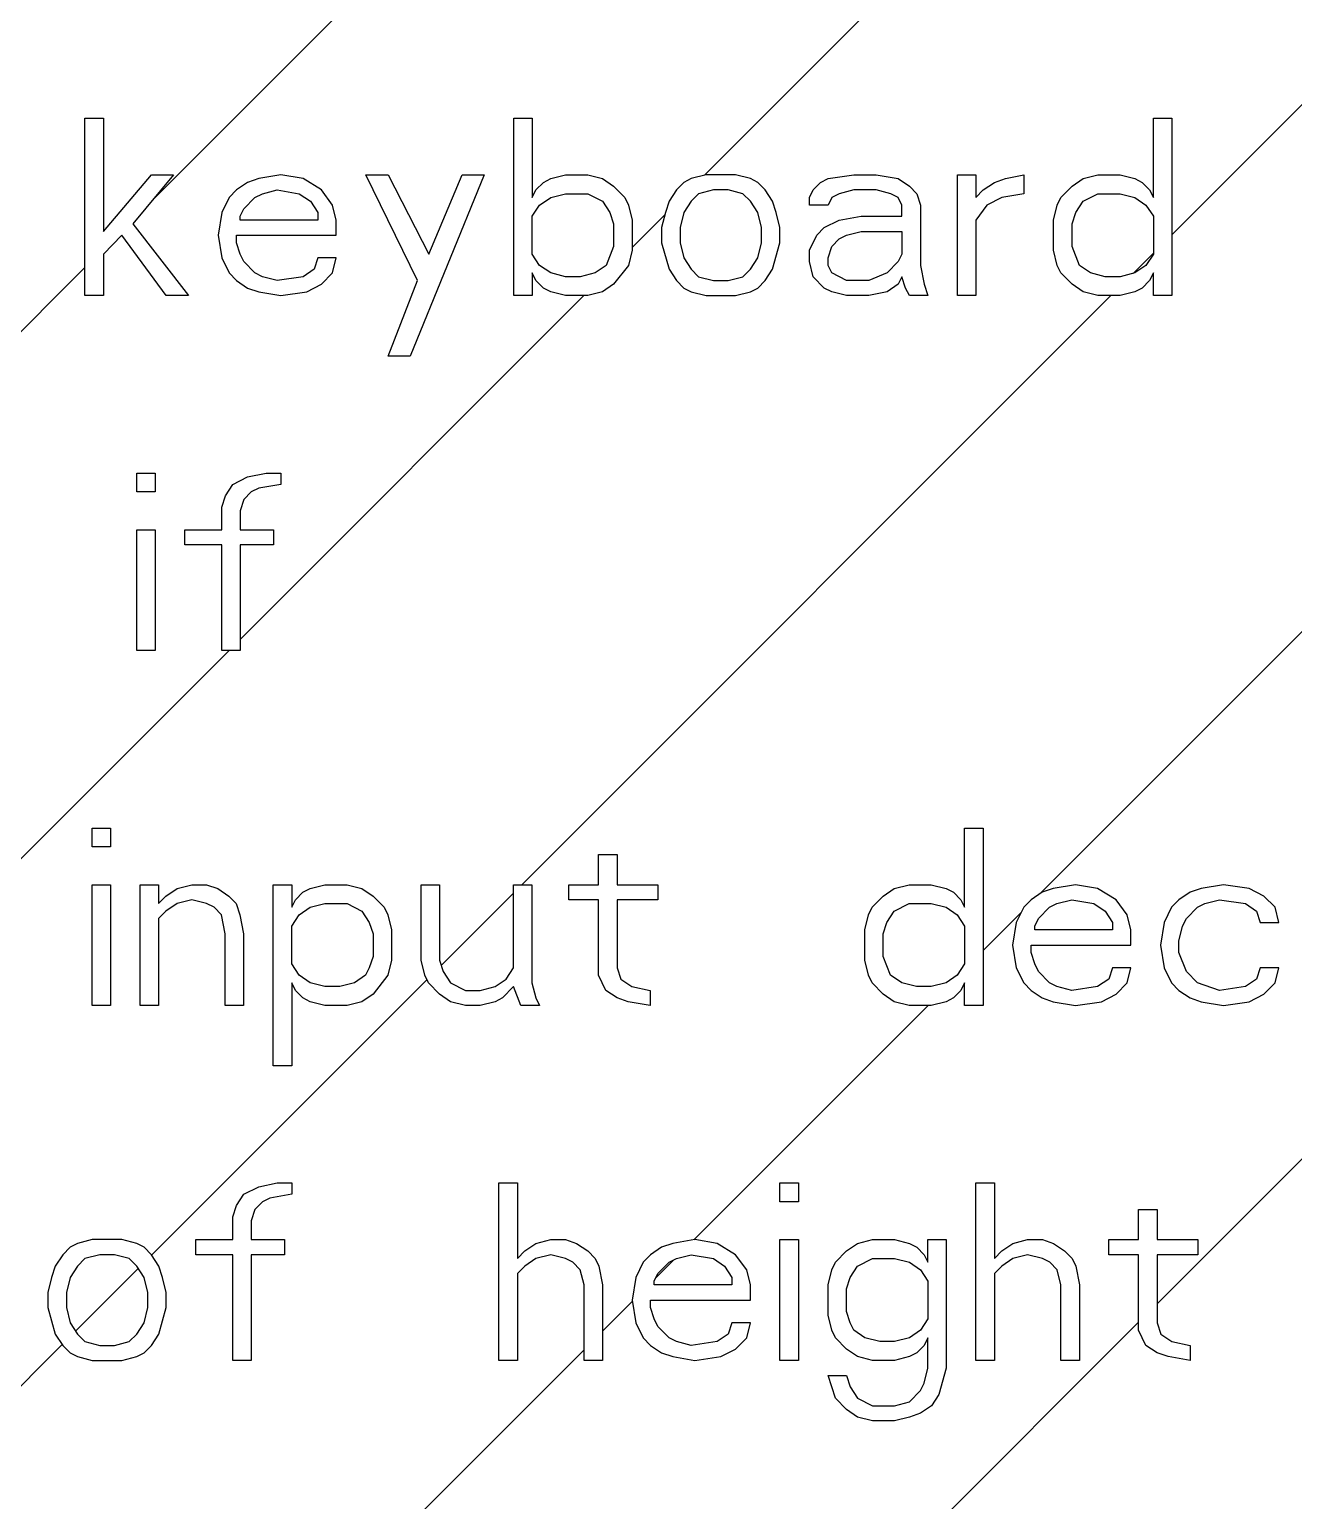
# Model space of a CAD drawing. Header units: millimetres. Extents: x 0 to 420, y 0 to 297.
# Drawn here: x 128.43 to 135.55, y 136.29 to 144.58 of the extents above; entities that cross this region are included whole.
import ezdxf

# ---------------------------------------------------------------- set-up
doc = ezdxf.new("R2010")
doc.units = ezdxf.units.MM
doc.header["$LTSCALE"] = 23.1
doc.layers.add('03___PRT_ALL_CURVES', color=7, linetype='CONTINUOUS')

msp = doc.modelspace()

# ---------------------------------------------------------------- linework, layer by layer
at = {"layer": '03___PRT_ALL_CURVES', "color": 7, "linetype": 'CONTINUOUS'}
for p, q in [((129.1265, 143.6247), (149.9638, 164.462)), ((132.2293, 143.7576), (149.9638, 161.4922)), ((134.8636, 143.4221), (149.9638, 158.5224)), ((134.7803, 137.3991), (149.9638, 152.5827)), ((128.7386, 143.0792), (128.7386, 144.0792)), ((128.7386, 144.0792), (128.8428, 144.0792)), ((128.8428, 144.0792), (128.8428, 143.4409)), ((131.1553, 143.0792), (131.1553, 144.0792)), ((131.1553, 144.0792), (131.2594, 144.0792)), ((131.2594, 144.0792), (131.2594, 143.6324)), ((134.7594, 144.0792), (134.8636, 144.0792)), ((134.7594, 143.6324), (134.7594, 144.0792)), ((134.8636, 144.0792), (134.8636, 143.0792)), ((128.8428, 143.4409), (129.1136, 143.76)), ((129.2386, 143.76), (129.0094, 143.4834)), ((129.1136, 143.76), (129.2386, 143.76)), ((129.8428, 143.76), (129.7178, 143.7388)), ((129.9678, 143.7388), (129.8428, 143.76)), ((130.6136, 143.1643), (130.3219, 143.76)), ((130.3219, 143.76), (130.4469, 143.76)), ((130.4469, 143.76), (130.6761, 143.3132)), ((130.9886, 143.76), (130.5719, 142.7388)), ((130.6761, 143.3132), (130.8636, 143.76)), ((130.8636, 143.76), (130.9886, 143.76)), ((131.3636, 143.7388), (131.4469, 143.76)), ((131.4469, 143.76), (131.5719, 143.76)), ((131.5719, 143.76), (131.6553, 143.7388)), ((132.2386, 143.76), (132.1553, 143.7388)), ((132.4053, 143.76), (132.2386, 143.76)), ((132.4886, 143.7388), (132.4053, 143.76)), ((132.9261, 143.7388), (133.0719, 143.76)), ((133.0719, 143.76), (133.1969, 143.76)), ((133.1969, 143.76), (133.3219, 143.7388)), ((133.6553, 143.0792), (133.6553, 143.76)), ((133.6553, 143.76), (133.7594, 143.76)), ((133.7594, 143.76), (133.7594, 143.6324)), ((133.9261, 143.7388), (134.0303, 143.76)), ((134.0303, 143.76), (134.0303, 143.6536)), ((134.3636, 143.7388), (134.4469, 143.76)), ((134.4469, 143.76), (134.5719, 143.76)), ((134.5719, 143.76), (134.6553, 143.7388)), ((129.5928, 143.6749), (129.5511, 143.6324)), ((129.6553, 143.7175), (129.5928, 143.6749)), ((129.7178, 143.7388), (129.6553, 143.7175)), ((129.7386, 143.6536), (129.8219, 143.6749)), ((129.8219, 143.6749), (129.9469, 143.6536)), ((130.0719, 143.6749), (129.9678, 143.7388)), ((130.1344, 143.5898), (130.0719, 143.6749)), ((131.2594, 143.6324), (131.2803, 143.6749)), ((131.2803, 143.6749), (131.3219, 143.7175)), ((131.3219, 143.7175), (131.3636, 143.7388)), ((131.6553, 143.7388), (131.7178, 143.6962)), ((131.7178, 143.6962), (131.7803, 143.6324)), ((132.0719, 143.6749), (132.0303, 143.6111)), ((132.1136, 143.7175), (132.0719, 143.6749)), ((132.1553, 143.7388), (132.1136, 143.7175)), ((132.2803, 143.6749), (132.1969, 143.6536)), ((132.3636, 143.6749), (132.2803, 143.6749)), ((132.4469, 143.6536), (132.3636, 143.6749)), ((132.5303, 143.7175), (132.4886, 143.7388)), ((132.5719, 143.6749), (132.5303, 143.7175)), ((132.6136, 143.6111), (132.5719, 143.6749)), ((132.8219, 143.6324), (132.8428, 143.6749)), ((132.8428, 143.6749), (132.8844, 143.7175)), ((132.8844, 143.7175), (132.9261, 143.7388)), ((133.0719, 143.6749), (132.9886, 143.6536)), ((133.1969, 143.6749), (133.0719, 143.6749)), ((133.2803, 143.6536), (133.1969, 143.6749)), ((133.3219, 143.7388), (133.3844, 143.6962)), ((133.3844, 143.6962), (133.4261, 143.6536)), ((133.7594, 143.6324), (133.8011, 143.6749)), ((133.8011, 143.6749), (133.8636, 143.7175)), ((133.8636, 143.7175), (133.9261, 143.7388)), ((134.2386, 143.6324), (134.3011, 143.6962)), ((134.3011, 143.6962), (134.3636, 143.7388)), ((134.6553, 143.7388), (134.6969, 143.7175)), ((134.6969, 143.7175), (134.7386, 143.6749)), ((134.7386, 143.6749), (134.7594, 143.6324)), ((129.5511, 143.6324), (129.5094, 143.5473)), ((129.6344, 143.5685), (129.6969, 143.6324)), ((129.6969, 143.6324), (129.7386, 143.6536)), ((129.9469, 143.6536), (130.0094, 143.6111)), ((130.0094, 143.6111), (130.0511, 143.5473)), ((130.1553, 143.5047), (130.1344, 143.5898)), ((131.2594, 143.526), (131.3011, 143.5898)), ((131.3011, 143.5898), (131.3636, 143.6324)), ((131.3636, 143.6324), (131.4469, 143.6536)), ((131.4469, 143.6536), (131.5719, 143.6536)), ((131.5719, 143.6536), (131.6553, 143.6111)), ((131.6553, 143.6111), (131.6969, 143.5473)), ((131.7803, 143.6324), (131.8011, 143.5898)), ((131.8011, 143.5898), (131.8219, 143.5047)), ((132.0303, 143.6111), (132.0094, 143.5473)), ((132.1553, 143.6111), (132.1136, 143.5473)), ((132.1969, 143.6536), (132.1553, 143.6111)), ((132.4886, 143.6111), (132.4469, 143.6536)), ((132.5303, 143.5473), (132.4886, 143.6111)), ((132.6344, 143.5473), (132.6136, 143.6111)), ((132.8219, 143.5898), (132.8219, 143.6324)), ((132.9261, 143.5898), (132.8219, 143.5898)), ((132.9469, 143.6324), (132.9261, 143.5898)), ((132.9886, 143.6536), (132.9469, 143.6324)), ((133.3219, 143.6324), (133.2803, 143.6536)), ((133.3428, 143.5898), (133.3219, 143.6324)), ((133.3428, 143.526), (133.3428, 143.5898)), ((133.4261, 143.6536), (133.4469, 143.5898)), ((133.4469, 143.5898), (133.4469, 143.2494)), ((133.8219, 143.5898), (133.7594, 143.5047)), ((133.9053, 143.6324), (133.8219, 143.5898)), ((134.0303, 143.6536), (133.9053, 143.6324)), ((134.1969, 143.5047), (134.2178, 143.5898)), ((134.2178, 143.5898), (134.2386, 143.6324)), ((134.3219, 143.5473), (134.3636, 143.6111)), ((134.3636, 143.6111), (134.4469, 143.6536)), ((134.4469, 143.6536), (134.5719, 143.6536)), ((134.5719, 143.6536), (134.6553, 143.6324)), ((134.6553, 143.6324), (134.7178, 143.5898)), ((134.7178, 143.5898), (134.7594, 143.526)), ((129.5094, 143.5473), (129.4886, 143.4196)), ((129.6136, 143.526), (129.6344, 143.5685)), ((129.6136, 143.5047), (129.6136, 143.526)), ((130.0511, 143.5047), (129.6136, 143.5047)), ((130.0511, 143.5473), (130.0511, 143.5047)), ((130.1553, 143.4196), (130.1553, 143.5047)), ((131.2594, 143.3132), (131.2594, 143.526)), ((131.6969, 143.5473), (131.7178, 143.4834)), ((131.8219, 143.3503), (132.0064, 143.5347)), ((131.8219, 143.5047), (131.8219, 143.3345)), ((132.0094, 143.5473), (131.9886, 143.4622)), ((132.1136, 143.5473), (132.0928, 143.4622)), ((132.5511, 143.4622), (132.5303, 143.5473)), ((132.6553, 143.4622), (132.6344, 143.5473)), ((132.9053, 143.4622), (132.9886, 143.5047)), ((132.9886, 143.5047), (133.1136, 143.526)), ((133.1136, 143.526), (133.3428, 143.526)), ((133.7594, 143.5047), (133.7594, 143.0792)), ((134.1969, 143.3345), (134.1969, 143.5047)), ((134.3011, 143.4834), (134.3219, 143.5473)), ((134.7594, 143.526), (134.7594, 143.3132)), ((128.9469, 143.4196), (128.8428, 143.3132)), ((129.1969, 143.0792), (128.9469, 143.4196)), ((129.0094, 143.4834), (129.3219, 143.0792)), ((129.4886, 143.4196), (129.5094, 143.2919)), ((129.5928, 143.377), (129.5928, 143.4196)), ((129.5928, 143.4196), (130.1553, 143.4196)), ((131.7178, 143.4834), (131.7178, 143.3558)), ((131.9886, 143.4622), (131.9886, 143.377)), ((132.0928, 143.4622), (132.0928, 143.377)), ((132.5511, 143.377), (132.5511, 143.4622)), ((132.6553, 143.377), (132.6553, 143.4622)), ((132.8219, 143.3345), (132.8636, 143.4196)), ((132.8636, 143.4196), (132.9053, 143.4622)), ((132.9886, 143.3983), (133.0303, 143.4196)), ((133.0303, 143.4196), (133.1136, 143.4409)), ((133.1136, 143.4409), (133.3428, 143.4409)), ((133.3428, 143.4409), (133.3428, 143.3132)), ((134.3011, 143.3558), (134.3011, 143.4834)), ((129.6136, 143.3132), (129.5928, 143.377)), ((131.7178, 143.3558), (131.6761, 143.2494)), ((131.8219, 143.3345), (131.8011, 143.2494)), ((131.9886, 143.377), (132.0303, 143.2281)), ((132.0928, 143.377), (132.1136, 143.2919)), ((132.5303, 143.2919), (132.5511, 143.377)), ((132.6136, 143.2281), (132.6553, 143.377)), ((132.8219, 143.2707), (132.8219, 143.3345)), ((132.9261, 143.2919), (132.9469, 143.3558)), ((132.9469, 143.3558), (132.9886, 143.3983)), ((134.2178, 143.2494), (134.1969, 143.3345)), ((134.3428, 143.2494), (134.3011, 143.3558)), ((128.8428, 143.3132), (128.8428, 143.0792)), ((129.5094, 143.2919), (129.5511, 143.2068)), ((129.6344, 143.2707), (129.6136, 143.3132)), ((129.6969, 143.2068), (129.6344, 143.2707)), ((130.0511, 143.2919), (130.0303, 143.2281)), ((130.1553, 143.2919), (130.0511, 143.2919)), ((130.1344, 143.2068), (130.1553, 143.2919)), ((131.3011, 143.2494), (131.2594, 143.3132)), ((131.3636, 143.2068), (131.3011, 143.2494)), ((131.6761, 143.2494), (131.6136, 143.2068)), ((131.8011, 143.2494), (131.7178, 143.143)), ((132.1136, 143.2919), (132.1553, 143.2281)), ((132.4886, 143.2281), (132.5303, 143.2919)), ((132.8428, 143.1856), (132.8219, 143.2707)), ((132.9261, 143.2494), (132.9261, 143.2919)), ((132.9469, 143.2068), (132.9261, 143.2494)), ((133.3219, 143.2707), (133.2594, 143.2068)), ((133.3428, 143.3132), (133.3219, 143.2707)), ((133.4469, 143.2494), (133.4678, 143.143)), ((134.2386, 143.2068), (134.2178, 143.2494)), ((134.4053, 143.2068), (134.3428, 143.2494)), ((134.6459, 143.2045), (134.7594, 143.318)), ((134.7178, 143.2494), (134.6553, 143.2068)), ((134.7594, 143.3132), (134.7178, 143.2494)), ((127.2415, 141.7397), (128.7386, 143.2368)), ((129.5511, 143.2068), (129.5928, 143.1643)), ((129.5928, 143.1643), (129.6553, 143.1217)), ((129.7386, 143.1856), (129.6969, 143.2068)), ((129.8219, 143.1643), (129.7386, 143.1856)), ((129.9678, 143.1856), (129.8219, 143.1643)), ((130.0303, 143.2281), (129.9678, 143.1856)), ((130.0719, 143.143), (130.1344, 143.2068)), ((130.4469, 142.7388), (130.6136, 143.1643)), ((131.2594, 143.2068), (131.2594, 143.0792)), ((131.2803, 143.1643), (131.2594, 143.2068)), ((131.3219, 143.1217), (131.2803, 143.1643)), ((131.4469, 143.1856), (131.3636, 143.2068)), ((131.5303, 143.1856), (131.4469, 143.1856)), ((131.6136, 143.2068), (131.5303, 143.1856)), ((132.0303, 143.2281), (132.0719, 143.1643)), ((132.0719, 143.1643), (132.1136, 143.1217)), ((132.1553, 143.2281), (132.1969, 143.1856)), ((132.1969, 143.1856), (132.2803, 143.1643)), ((132.2803, 143.1643), (132.3636, 143.1643)), ((132.3636, 143.1643), (132.4469, 143.1856)), ((132.4469, 143.1856), (132.4886, 143.2281)), ((132.5303, 143.1217), (132.5719, 143.1643)), ((132.5719, 143.1643), (132.6136, 143.2281)), ((132.9053, 143.1217), (132.8428, 143.1856)), ((133.0303, 143.1643), (132.9469, 143.2068)), ((133.1553, 143.1643), (133.0303, 143.1643)), ((133.2594, 143.2068), (133.1553, 143.1643)), ((133.3428, 143.1856), (133.3219, 143.143)), ((133.3636, 143.1217), (133.3428, 143.1856)), ((134.3011, 143.143), (134.2386, 143.2068)), ((134.4886, 143.1856), (134.4053, 143.2068)), ((134.5719, 143.1856), (134.4886, 143.1856)), ((134.6553, 143.2068), (134.5719, 143.1856)), ((134.7386, 143.1643), (134.6969, 143.1217)), ((134.7594, 143.2068), (134.7386, 143.1643)), ((134.7594, 143.0792), (134.7594, 143.2068)), ((128.8428, 143.0792), (128.7386, 143.0792)), ((129.3219, 143.0792), (129.1969, 143.0792)), ((129.6136, 141.142), (131.5508, 143.0792)), ((129.6553, 143.1217), (129.7178, 143.1005)), ((129.7178, 143.1005), (129.8428, 143.0792)), ((129.8428, 143.0792), (129.9886, 143.1005)), ((129.9886, 143.1005), (130.0719, 143.143)), ((131.2594, 143.0792), (131.1553, 143.0792)), ((131.2015, 139.76), (134.5206, 143.0792)), ((131.3636, 143.1005), (131.3219, 143.1217)), ((131.4469, 143.0792), (131.3636, 143.1005)), ((131.5719, 143.0792), (131.4469, 143.0792)), ((131.6553, 143.1005), (131.5719, 143.0792)), ((131.7178, 143.143), (131.6553, 143.1005)), ((132.1136, 143.1217), (132.1553, 143.1005)), ((132.1553, 143.1005), (132.2386, 143.0792)), ((132.2386, 143.0792), (132.4053, 143.0792)), ((132.4053, 143.0792), (132.4886, 143.1005)), ((132.4886, 143.1005), (132.5303, 143.1217)), ((132.9469, 143.1005), (132.9053, 143.1217)), ((133.0303, 143.0792), (132.9469, 143.1005)), ((133.1553, 143.0792), (133.0303, 143.0792)), ((133.2594, 143.1005), (133.1553, 143.0792)), ((133.3219, 143.143), (133.2594, 143.1005)), ((133.3844, 143.0792), (133.3636, 143.1217)), ((133.4886, 143.0792), (133.3844, 143.0792)), ((133.4678, 143.143), (133.4886, 143.0792)), ((133.7594, 143.0792), (133.6553, 143.0792)), ((134.1199, 139.7086), (137.5054, 143.0941)), ((134.3636, 143.1005), (134.3011, 143.143)), ((134.4469, 143.0792), (134.3636, 143.1005)), ((134.5719, 143.0792), (134.4469, 143.0792)), ((134.6553, 143.1005), (134.5719, 143.0792)), ((134.6969, 143.1217), (134.6553, 143.1005)), ((134.8636, 143.0792), (134.7594, 143.0792)), ((130.5719, 142.7388), (130.4469, 142.7388)), ((129.0303, 141.9728), (129.0303, 142.0792)), ((129.0303, 142.0792), (129.1344, 142.0792)), ((129.1344, 142.0792), (129.1344, 141.9728)), ((129.5303, 141.9515), (129.5719, 142.0153)), ((129.5719, 142.0153), (129.6553, 142.0579)), ((129.6553, 142.0579), (129.7594, 142.0792)), ((129.8428, 142.0153), (129.7178, 141.9941)), ((129.7594, 142.0792), (129.8428, 142.0792)), ((129.8428, 142.0792), (129.8428, 142.0153)), ((129.1344, 141.9728), (129.0303, 141.9728)), ((129.5094, 141.8877), (129.5303, 141.9515)), ((129.6344, 141.9302), (129.6136, 141.8664)), ((129.6761, 141.9728), (129.6344, 141.9302)), ((129.7178, 141.9941), (129.6761, 141.9728)), ((129.5094, 141.76), (129.5094, 141.8877)), ((129.6136, 141.8664), (129.6136, 141.76)), ((129.0303, 141.0792), (129.0303, 141.76)), ((129.0303, 141.76), (129.1344, 141.76)), ((129.1344, 141.76), (129.1344, 141.0792)), ((129.3011, 141.6749), (129.3011, 141.76)), ((129.3011, 141.76), (129.5094, 141.76)), ((129.6136, 141.76), (129.8011, 141.76)), ((129.8011, 141.76), (129.8011, 141.6749)), ((129.5094, 141.6749), (129.3011, 141.6749)), ((129.5094, 141.0792), (129.5094, 141.6749)), ((129.6136, 141.6749), (129.6136, 141.0792)), ((129.8011, 141.6749), (129.6136, 141.6749)), ((126.2316, 137.76), (129.5508, 141.0792)), ((129.1344, 141.0792), (129.0303, 141.0792)), ((129.6136, 141.0792), (129.5094, 141.0792)), ((128.7788, 139.9728), (128.7788, 140.0792)), ((128.7788, 140.0792), (128.8829, 140.0792)), ((128.8829, 140.0792), (128.8829, 139.9728)), ((133.6954, 140.0792), (133.7996, 140.0792)), ((133.6954, 139.6324), (133.6954, 140.0792)), ((133.7996, 140.0792), (133.7996, 139.0792)), ((128.8829, 139.9728), (128.7788, 139.9728)), ((131.6329, 139.9302), (131.7371, 139.9302)), ((131.6329, 139.76), (131.6329, 139.9302)), ((131.7371, 139.9302), (131.7371, 139.76)), ((128.7788, 139.0792), (128.7788, 139.76)), ((128.7788, 139.76), (128.8829, 139.76)), ((128.8829, 139.76), (128.8829, 139.0792)), ((129.0496, 139.0792), (129.0496, 139.76)), ((129.0496, 139.76), (129.1538, 139.76)), ((129.1538, 139.76), (129.1538, 139.6536)), ((129.1538, 139.6536), (129.1954, 139.6962)), ((129.1954, 139.6962), (129.2579, 139.7388)), ((129.2579, 139.7388), (129.3413, 139.76)), ((129.3413, 139.76), (129.4246, 139.76)), ((129.4246, 139.76), (129.4871, 139.7388)), ((129.4871, 139.7388), (129.5496, 139.6962)), ((129.5496, 139.6962), (129.5913, 139.6536)), ((129.7996, 138.7388), (129.7996, 139.76)), ((129.7996, 139.76), (129.9038, 139.76)), ((129.9038, 139.76), (129.9038, 139.6324)), ((129.9246, 139.6749), (129.9663, 139.7175)), ((129.9663, 139.7175), (130.0079, 139.7388)), ((130.0079, 139.7388), (130.0913, 139.76)), ((130.0913, 139.76), (130.2163, 139.76)), ((130.2163, 139.76), (130.2996, 139.7388)), ((130.2996, 139.7388), (130.3621, 139.6962)), ((130.3621, 139.6962), (130.4246, 139.6324)), ((130.6329, 139.76), (130.7371, 139.76)), ((130.6329, 139.3345), (130.6329, 139.76)), ((130.7371, 139.76), (130.7371, 139.3345)), ((130.7467, 139.3052), (131.1538, 139.7123)), ((131.1538, 139.76), (131.2579, 139.76)), ((131.1538, 139.2919), (131.1538, 139.76)), ((131.2579, 139.76), (131.2579, 139.2068)), ((131.4663, 139.76), (131.6329, 139.76)), ((131.4663, 139.6749), (131.4663, 139.76)), ((131.7371, 139.76), (131.9663, 139.76)), ((131.9663, 139.76), (131.9663, 139.6749)), ((133.1746, 139.6324), (133.2371, 139.6962)), ((133.2371, 139.6962), (133.2996, 139.7388)), ((133.2996, 139.7388), (133.3829, 139.76)), ((133.3829, 139.76), (133.5079, 139.76)), ((133.5079, 139.76), (133.5913, 139.7388)), ((133.5913, 139.7388), (133.6329, 139.7175)), ((133.6329, 139.7175), (133.6746, 139.6749)), ((134.1329, 139.7175), (134.0704, 139.6749)), ((134.1954, 139.7388), (134.1329, 139.7175)), ((134.3204, 139.76), (134.1954, 139.7388)), ((134.4454, 139.7388), (134.3204, 139.76)), ((134.5496, 139.6749), (134.4454, 139.7388)), ((134.9663, 139.7175), (134.9038, 139.6749)), ((135.0288, 139.7388), (134.9663, 139.7175)), ((135.1538, 139.76), (135.0288, 139.7388)), ((135.2996, 139.7388), (135.1538, 139.76)), ((135.3829, 139.6962), (135.2996, 139.7388)), ((135.4454, 139.6324), (135.3829, 139.6962)), ((129.1954, 139.6111), (129.1538, 139.5685)), ((129.2579, 139.6536), (129.1954, 139.6111)), ((129.3413, 139.6749), (129.2579, 139.6536)), ((129.4246, 139.6536), (129.3413, 139.6749)), ((129.4663, 139.6324), (129.4246, 139.6536)), ((129.5079, 139.5898), (129.4663, 139.6324)), ((129.5913, 139.6536), (129.6121, 139.5898)), ((129.9038, 139.6324), (129.9246, 139.6749)), ((129.9454, 139.5898), (130.0079, 139.6324)), ((130.0079, 139.6324), (130.0913, 139.6536)), ((130.0913, 139.6536), (130.2163, 139.6536)), ((130.2163, 139.6536), (130.2996, 139.6111)), ((130.2996, 139.6111), (130.3413, 139.5473)), ((130.4246, 139.6324), (130.4454, 139.5898)), ((131.6329, 139.6749), (131.4663, 139.6749)), ((131.6329, 139.2494), (131.6329, 139.6749)), ((131.9663, 139.6749), (131.7371, 139.6749)), ((131.7371, 139.6749), (131.7371, 139.2919)), ((133.1538, 139.5898), (133.1746, 139.6324)), ((133.2579, 139.5473), (133.2996, 139.6111)), ((133.2996, 139.6111), (133.3829, 139.6536)), ((133.3829, 139.6536), (133.5079, 139.6536)), ((133.5079, 139.6536), (133.5913, 139.6324)), ((133.5913, 139.6324), (133.6538, 139.5898)), ((133.6746, 139.6749), (133.6954, 139.6324)), ((133.7996, 139.3883), (134.0145, 139.6032)), ((134.0288, 139.6324), (133.9871, 139.5473)), ((134.0704, 139.6749), (134.0288, 139.6324)), ((134.1121, 139.5685), (134.1746, 139.6324)), ((134.1746, 139.6324), (134.2163, 139.6536)), ((134.2163, 139.6536), (134.2996, 139.6749)), ((134.2996, 139.6749), (134.4246, 139.6536)), ((134.4246, 139.6536), (134.4871, 139.6111)), ((134.4871, 139.6111), (134.5288, 139.5473)), ((134.6121, 139.5898), (134.5496, 139.6749)), ((134.8621, 139.6324), (134.8204, 139.5473)), ((134.9038, 139.6749), (134.8621, 139.6324)), ((134.9454, 139.5685), (135.0079, 139.6324)), ((135.0079, 139.6324), (135.0496, 139.6536)), ((135.0496, 139.6536), (135.1329, 139.6749)), ((135.1329, 139.6749), (135.2788, 139.6536)), ((135.2788, 139.6536), (135.3413, 139.6111)), ((135.3413, 139.6111), (135.3621, 139.5473)), ((135.4663, 139.5473), (135.4454, 139.6324)), ((129.1538, 139.5685), (129.1538, 139.0792)), ((129.5288, 139.4834), (129.5079, 139.5898)), ((129.6121, 139.5898), (129.6329, 139.4834)), ((129.9038, 139.526), (129.9454, 139.5898)), ((129.9038, 139.3132), (129.9038, 139.526)), ((130.3413, 139.5473), (130.3621, 139.4834)), ((130.4454, 139.5898), (130.4663, 139.5047)), ((133.1329, 139.5047), (133.1538, 139.5898)), ((133.2371, 139.4834), (133.2579, 139.5473)), ((133.6538, 139.5898), (133.6954, 139.526)), ((133.6954, 139.526), (133.6954, 139.3132)), ((133.9871, 139.5473), (133.9663, 139.4196)), ((134.0913, 139.526), (134.1121, 139.5685)), ((134.0913, 139.5047), (134.0913, 139.526)), ((134.5288, 139.5473), (134.5288, 139.5047)), ((134.6329, 139.5047), (134.6121, 139.5898)), ((134.8204, 139.5473), (134.7996, 139.4196)), ((134.9038, 139.4409), (134.9246, 139.526)), ((134.9246, 139.526), (134.9454, 139.5685)), ((135.3621, 139.5473), (135.4663, 139.5473)), ((129.5288, 139.0792), (129.5288, 139.4834)), ((129.6329, 139.4834), (129.6329, 139.0792)), ((130.3621, 139.4834), (130.3621, 139.3558)), ((130.4663, 139.5047), (130.4663, 139.3345)), ((133.1329, 139.3345), (133.1329, 139.5047)), ((133.2371, 139.3558), (133.2371, 139.4834)), ((134.5288, 139.5047), (134.0913, 139.5047)), ((134.6329, 139.4196), (134.6329, 139.5047)), ((134.9038, 139.377), (134.9038, 139.4409)), ((130.3621, 139.3558), (130.3413, 139.2919)), ((133.2788, 139.2494), (133.2371, 139.3558)), ((133.9663, 139.4196), (133.9871, 139.2919)), ((134.0704, 139.4196), (134.6329, 139.4196)), ((134.0704, 139.377), (134.0704, 139.4196)), ((134.0913, 139.3132), (134.0704, 139.377)), ((134.7996, 139.4196), (134.8204, 139.2919)), ((134.9454, 139.2707), (134.9038, 139.377)), ((129.9454, 139.2494), (129.9038, 139.3132)), ((130.3413, 139.2919), (130.3204, 139.2494)), ((130.4663, 139.3345), (130.4454, 139.2494)), ((130.6538, 139.2494), (130.6329, 139.3345)), ((130.7371, 139.3345), (130.7579, 139.2707)), ((130.7579, 139.2707), (130.7996, 139.2068)), ((131.1121, 139.2281), (131.1538, 139.2919)), ((131.7371, 139.2919), (131.7579, 139.2281)), ((133.1538, 139.2494), (133.1329, 139.3345)), ((133.6954, 139.3132), (133.6538, 139.2494)), ((133.9871, 139.2919), (134.0288, 139.2068)), ((134.1121, 139.2707), (134.0913, 139.3132)), ((134.1746, 139.2068), (134.1121, 139.2707)), ((134.5288, 139.2919), (134.5079, 139.2281)), ((134.6329, 139.2919), (134.5288, 139.2919)), ((134.6121, 139.2068), (134.6329, 139.2919)), ((134.8204, 139.2919), (134.8621, 139.2068)), ((135.0079, 139.2068), (134.9454, 139.2707)), ((135.3621, 139.2919), (135.3413, 139.2281)), ((135.4663, 139.2919), (135.3621, 139.2919)), ((135.4454, 139.2068), (135.4663, 139.2919)), ((129.1147, 137.6732), (130.666, 139.2245)), ((129.9246, 139.1643), (129.9038, 139.2068)), ((129.9038, 139.2068), (129.9038, 138.7388)), ((130.0079, 139.2068), (129.9454, 139.2494)), ((130.0913, 139.1856), (130.0079, 139.2068)), ((130.1746, 139.1856), (130.0913, 139.1856)), ((130.2579, 139.2068), (130.1746, 139.1856)), ((130.3204, 139.2494), (130.2579, 139.2068)), ((130.4454, 139.2494), (130.3621, 139.143)), ((130.6746, 139.2068), (130.6538, 139.2494)), ((130.7371, 139.143), (130.6746, 139.2068)), ((130.7996, 139.2068), (130.8829, 139.1643)), ((130.9663, 139.1643), (131.0496, 139.1856)), ((131.0496, 139.1856), (131.1121, 139.2281)), ((131.1538, 139.1856), (131.0913, 139.1217)), ((131.1954, 139.0792), (131.1538, 139.1856)), ((131.2579, 139.2068), (131.2788, 139.1217)), ((131.6746, 139.1643), (131.6329, 139.2494)), ((131.7579, 139.2281), (131.8204, 139.1856)), ((131.8204, 139.1856), (131.9246, 139.1643)), ((133.1746, 139.2068), (133.1538, 139.2494)), ((133.2371, 139.143), (133.1746, 139.2068)), ((133.3413, 139.2068), (133.2788, 139.2494)), ((133.4246, 139.1856), (133.3413, 139.2068)), ((133.5079, 139.1856), (133.4246, 139.1856)), ((133.5913, 139.2068), (133.5079, 139.1856)), ((133.6538, 139.2494), (133.5913, 139.2068)), ((133.6954, 139.2068), (133.6746, 139.1643)), ((133.6954, 139.0792), (133.6954, 139.2068)), ((134.0288, 139.2068), (134.0704, 139.1643)), ((134.2163, 139.1856), (134.1746, 139.2068)), ((134.2996, 139.1643), (134.2163, 139.1856)), ((134.4454, 139.1856), (134.2996, 139.1643)), ((134.5079, 139.2281), (134.4454, 139.1856)), ((134.5496, 139.143), (134.6121, 139.2068)), ((134.8621, 139.2068), (134.9038, 139.1643)), ((135.1329, 139.1643), (135.0079, 139.2068)), ((135.2788, 139.1856), (135.1329, 139.1643)), ((135.3413, 139.2281), (135.2788, 139.1856)), ((135.3829, 139.143), (135.4454, 139.2068)), ((129.9663, 139.1217), (129.9246, 139.1643)), ((130.0079, 139.1005), (129.9663, 139.1217)), ((130.0913, 139.0792), (130.0079, 139.1005)), ((130.2996, 139.1005), (130.2163, 139.0792)), ((130.3621, 139.143), (130.2996, 139.1005)), ((130.7996, 139.1005), (130.7371, 139.143)), ((130.8829, 139.0792), (130.7996, 139.1005)), ((130.8829, 139.1643), (130.9663, 139.1643)), ((131.0496, 139.1005), (130.9663, 139.0792)), ((131.0913, 139.1217), (131.0496, 139.1005)), ((131.2788, 139.1217), (131.2996, 139.0792)), ((131.7371, 139.1217), (131.6746, 139.1643)), ((131.7996, 139.1005), (131.7371, 139.1217)), ((131.9246, 139.0792), (131.7996, 139.1005)), ((131.9246, 139.1643), (131.9246, 139.0792)), ((133.2996, 139.1005), (133.2371, 139.143)), ((133.3829, 139.0792), (133.2996, 139.1005)), ((133.5913, 139.1005), (133.5079, 139.0792)), ((133.6329, 139.1217), (133.5913, 139.1005)), ((133.6746, 139.1643), (133.6329, 139.1217)), ((134.0704, 139.1643), (134.1329, 139.1217)), ((134.1329, 139.1217), (134.1954, 139.1005)), ((134.1954, 139.1005), (134.3204, 139.0792)), ((134.3204, 139.0792), (134.4663, 139.1005)), ((134.4663, 139.1005), (134.5496, 139.143)), ((134.9038, 139.1643), (134.9663, 139.1217)), ((134.9663, 139.1217), (135.0288, 139.1005)), ((135.0288, 139.1005), (135.1538, 139.0792)), ((135.1538, 139.0792), (135.2996, 139.1005)), ((135.2996, 139.1005), (135.3829, 139.143)), ((128.8829, 139.0792), (128.7788, 139.0792)), ((129.1538, 139.0792), (129.0496, 139.0792)), ((129.6329, 139.0792), (129.5288, 139.0792)), ((130.2163, 139.0792), (130.0913, 139.0792)), ((130.9663, 139.0792), (130.8829, 139.0792)), ((131.2996, 139.0792), (131.1954, 139.0792)), ((132.1704, 137.7591), (133.4905, 139.0792)), ((133.5079, 139.0792), (133.3829, 139.0792)), ((133.7996, 139.0792), (133.6954, 139.0792)), ((129.9038, 138.7388), (129.7996, 138.7388)), ((129.6344, 138.0153), (129.7178, 138.0579)), ((129.7178, 138.0579), (129.8219, 138.0792)), ((129.8219, 138.0792), (129.9053, 138.0792)), ((129.9053, 138.0792), (129.9053, 138.0153)), ((131.0719, 138.0792), (131.1761, 138.0792)), ((131.0719, 137.0792), (131.0719, 138.0792)), ((131.1761, 138.0792), (131.1761, 137.6536)), ((132.6553, 138.0792), (132.7594, 138.0792)), ((132.6553, 137.9728), (132.6553, 138.0792)), ((132.7594, 138.0792), (132.7594, 137.9728)), ((133.7594, 138.0792), (133.8636, 138.0792)), ((133.7594, 137.0792), (133.7594, 138.0792)), ((133.8636, 138.0792), (133.8636, 137.6536)), ((129.5719, 137.8877), (129.5928, 137.9515)), ((129.5928, 137.9515), (129.6344, 138.0153)), ((129.7386, 137.9728), (129.6969, 137.9302)), ((129.7803, 137.9941), (129.7386, 137.9728)), ((129.9053, 138.0153), (129.7803, 137.9941)), ((132.7594, 137.9728), (132.6553, 137.9728)), ((129.5719, 137.76), (129.5719, 137.8877)), ((129.6969, 137.9302), (129.6761, 137.8664)), ((129.6761, 137.8664), (129.6761, 137.76)), ((134.6761, 137.9302), (134.7803, 137.9302)), ((134.6761, 137.76), (134.6761, 137.9302)), ((134.7803, 137.9302), (134.7803, 137.76)), ((128.6553, 137.7175), (128.6136, 137.6749)), ((128.6969, 137.7388), (128.6553, 137.7175)), ((128.7803, 137.76), (128.6969, 137.7388)), ((128.9469, 137.76), (128.7803, 137.76)), ((129.0303, 137.7388), (128.9469, 137.76)), ((129.0719, 137.7175), (129.0303, 137.7388)), ((129.1136, 137.6749), (129.0719, 137.7175)), ((129.3636, 137.76), (129.5719, 137.76)), ((129.3636, 137.6749), (129.3636, 137.76)), ((129.6761, 137.76), (129.8636, 137.76)), ((129.8636, 137.76), (129.8636, 137.6749)), ((131.1761, 137.6536), (131.2178, 137.6962)), ((131.2178, 137.6962), (131.2803, 137.7388)), ((131.2803, 137.7388), (131.3636, 137.76)), ((131.3636, 137.76), (131.4469, 137.76)), ((131.4469, 137.76), (131.5094, 137.7388)), ((131.5094, 137.7388), (131.5719, 137.6962)), ((131.5719, 137.6962), (131.6136, 137.6536)), ((131.9886, 137.7175), (131.9261, 137.6749)), ((132.0511, 137.7388), (131.9886, 137.7175)), ((132.1761, 137.76), (132.0511, 137.7388)), ((132.3011, 137.7388), (132.1761, 137.76)), ((132.4053, 137.6749), (132.3011, 137.7388)), ((132.6553, 137.76), (132.7594, 137.76)), ((132.6553, 137.0792), (132.6553, 137.76)), ((132.7594, 137.76), (132.7594, 137.0792)), ((132.9678, 137.6324), (133.0303, 137.6962)), ((133.0303, 137.6962), (133.0928, 137.7388)), ((133.0928, 137.7388), (133.1761, 137.76)), ((133.1761, 137.76), (133.3011, 137.76)), ((133.3011, 137.76), (133.3844, 137.7388)), ((133.3844, 137.7388), (133.4261, 137.7175)), ((133.4261, 137.7175), (133.4678, 137.6749)), ((133.4886, 137.76), (133.5928, 137.76)), ((133.4886, 137.6324), (133.4886, 137.76)), ((133.5928, 137.76), (133.5928, 137.0366)), ((133.8636, 137.6536), (133.9053, 137.6962)), ((133.9053, 137.6962), (133.9678, 137.7388)), ((133.9678, 137.7388), (134.0511, 137.76)), ((134.0511, 137.76), (134.1344, 137.76)), ((134.1344, 137.76), (134.1969, 137.7388)), ((134.1969, 137.7388), (134.2594, 137.6962)), ((134.2594, 137.6962), (134.3011, 137.6536)), ((134.5094, 137.76), (134.6761, 137.76)), ((134.5094, 137.6749), (134.5094, 137.76)), ((134.7803, 137.76), (135.0094, 137.76)), ((135.0094, 137.76), (135.0094, 137.6749)), ((128.5719, 137.6111), (128.5511, 137.5473)), ((128.6136, 137.6749), (128.5719, 137.6111)), ((128.6969, 137.6111), (128.6553, 137.5473)), ((128.7386, 137.6536), (128.6969, 137.6111)), ((128.8219, 137.6749), (128.7386, 137.6536)), ((128.9053, 137.6749), (128.8219, 137.6749)), ((128.9886, 137.6536), (128.9053, 137.6749)), ((129.0303, 137.6111), (128.9886, 137.6536)), ((129.0719, 137.5473), (129.0303, 137.6111)), ((129.1553, 137.6111), (129.1136, 137.6749)), ((129.1761, 137.5473), (129.1553, 137.6111)), ((129.5719, 137.6749), (129.3636, 137.6749)), ((129.5719, 137.0792), (129.5719, 137.6749)), ((129.8636, 137.6749), (129.6761, 137.6749)), ((129.6761, 137.6749), (129.6761, 137.0792)), ((131.2178, 137.6111), (131.1761, 137.5685)), ((131.2803, 137.6536), (131.2178, 137.6111)), ((131.3636, 137.6749), (131.2803, 137.6536)), ((131.4469, 137.6536), (131.3636, 137.6749)), ((131.4886, 137.6324), (131.4469, 137.6536)), ((131.5303, 137.5898), (131.4886, 137.6324)), ((131.6136, 137.6536), (131.6344, 137.6111)), ((131.6344, 137.6111), (131.6553, 137.5047)), ((131.8844, 137.6324), (131.8428, 137.5473)), ((131.9261, 137.6749), (131.8844, 137.6324)), ((131.9562, 137.5448), (132.0577, 137.6464)), ((131.9678, 137.5685), (132.0303, 137.6324)), ((132.0303, 137.6324), (132.0719, 137.6536)), ((132.0719, 137.6536), (132.1553, 137.6749)), ((132.1553, 137.6749), (132.2803, 137.6536)), ((132.2803, 137.6536), (132.3428, 137.6111)), ((132.3428, 137.6111), (132.3844, 137.5473)), ((132.4678, 137.5898), (132.4053, 137.6749)), ((132.9469, 137.5898), (132.9678, 137.6324)), ((133.0511, 137.5473), (133.0928, 137.6111)), ((133.0928, 137.6111), (133.1761, 137.6536)), ((133.1761, 137.6536), (133.3011, 137.6536)), ((133.3011, 137.6536), (133.3844, 137.6324)), ((133.3844, 137.6324), (133.4469, 137.5898)), ((133.4678, 137.6749), (133.4886, 137.6324)), ((133.9053, 137.6111), (133.8636, 137.5685)), ((133.9678, 137.6536), (133.9053, 137.6111)), ((134.0511, 137.6749), (133.9678, 137.6536)), ((134.1344, 137.6536), (134.0511, 137.6749)), ((134.1761, 137.6324), (134.1344, 137.6536)), ((134.2178, 137.5898), (134.1761, 137.6324)), ((134.3011, 137.6536), (134.3219, 137.6111)), ((134.3219, 137.6111), (134.3428, 137.5047)), ((134.6761, 137.6749), (134.5094, 137.6749)), ((134.6761, 137.2494), (134.6761, 137.6749)), ((135.0094, 137.6749), (134.7803, 137.6749)), ((134.7803, 137.6749), (134.7803, 137.2919)), ((128.5511, 137.5473), (128.5303, 137.4622)), ((128.6553, 137.5473), (128.6344, 137.4622)), ((128.6861, 137.2447), (129.0391, 137.5976)), ((129.0928, 137.4622), (129.0719, 137.5473)), ((129.1969, 137.4622), (129.1761, 137.5473)), ((131.1761, 137.5685), (131.1761, 137.0792)), ((131.5511, 137.5047), (131.5303, 137.5898)), ((131.8428, 137.5473), (131.8219, 137.4196)), ((131.9469, 137.526), (131.9678, 137.5685)), ((131.9469, 137.5047), (131.9469, 137.526)), ((132.3844, 137.5473), (132.3844, 137.5047)), ((132.4886, 137.5047), (132.4678, 137.5898)), ((132.9261, 137.5047), (132.9469, 137.5898)), ((133.0303, 137.4834), (133.0511, 137.5473)), ((133.4469, 137.5898), (133.4886, 137.526)), ((133.4886, 137.526), (133.4886, 137.3132)), ((133.8636, 137.5685), (133.8636, 137.0792)), ((134.2386, 137.5047), (134.2178, 137.5898)), ((128.5303, 137.4622), (128.5303, 137.377)), ((128.6344, 137.4622), (128.6344, 137.377)), ((129.0928, 137.377), (129.0928, 137.4622)), ((129.1969, 137.377), (129.1969, 137.4622)), ((131.5511, 137.0792), (131.5511, 137.5047)), ((131.6553, 137.5047), (131.6553, 137.0792)), ((132.3844, 137.5047), (131.9469, 137.5047)), ((132.4886, 137.4196), (132.4886, 137.5047)), ((132.9261, 137.3345), (132.9261, 137.5047)), ((133.0303, 137.3558), (133.0303, 137.4834)), ((134.2386, 137.0792), (134.2386, 137.5047)), ((134.3428, 137.5047), (134.3428, 137.0792)), ((128.5303, 137.377), (128.5719, 137.2281)), ((128.6344, 137.377), (128.6553, 137.2919)), ((129.0719, 137.2919), (129.0928, 137.377)), ((129.1553, 137.2281), (129.1969, 137.377)), ((131.6553, 137.2439), (131.8232, 137.4119)), ((131.8219, 137.4196), (131.8428, 137.2919)), ((131.9261, 137.4196), (132.4886, 137.4196)), ((131.9261, 137.377), (131.9261, 137.4196)), ((131.9469, 137.3132), (131.9261, 137.377)), ((128.6553, 137.2919), (128.6969, 137.2281)), ((129.0303, 137.2281), (129.0719, 137.2919)), ((131.8428, 137.2919), (131.8844, 137.2068)), ((131.9678, 137.2707), (131.9469, 137.3132)), ((132.3844, 137.2919), (132.3636, 137.2281)), ((132.4886, 137.2919), (132.3844, 137.2919)), ((132.4678, 137.2068), (132.4886, 137.2919)), ((132.9469, 137.2494), (132.9261, 137.3345)), ((133.0511, 137.2919), (133.0303, 137.3558)), ((133.0719, 137.2494), (133.0511, 137.2919)), ((133.1292, 135.7481), (134.6761, 137.2949)), ((133.4886, 137.3132), (133.4469, 137.2494)), ((134.7803, 137.2919), (134.8011, 137.2281)), ((128.5719, 137.2281), (128.6136, 137.1643)), ((128.6969, 137.2281), (128.7386, 137.1856)), ((128.9886, 137.1856), (129.0303, 137.2281)), ((129.1136, 137.1643), (129.1553, 137.2281)), ((131.8844, 137.2068), (131.9261, 137.1643)), ((132.0303, 137.2068), (131.9678, 137.2707)), ((132.0719, 137.1856), (132.0303, 137.2068)), ((132.3636, 137.2281), (132.3011, 137.1856)), ((132.4053, 137.143), (132.4678, 137.2068)), ((132.9678, 137.2068), (132.9469, 137.2494)), ((133.0303, 137.143), (132.9678, 137.2068)), ((133.1344, 137.2068), (133.0719, 137.2494)), ((133.2178, 137.1856), (133.1344, 137.2068)), ((133.3844, 137.2068), (133.3011, 137.1856)), ((133.4469, 137.2494), (133.3844, 137.2068)), ((133.4886, 137.2068), (133.4678, 137.1643)), ((133.4886, 137.0366), (133.4886, 137.2068)), ((134.7178, 137.1643), (134.6761, 137.2494)), ((134.8011, 137.2281), (134.8636, 137.1856)), ((127.1781, 135.7367), (128.6105, 137.169)), ((128.6136, 137.1643), (128.6553, 137.1217)), ((128.6553, 137.1217), (128.6969, 137.1005)), ((128.7386, 137.1856), (128.8219, 137.1643)), ((128.8219, 137.1643), (128.9053, 137.1643)), ((128.9053, 137.1643), (128.9886, 137.1856)), ((129.0303, 137.1005), (129.0719, 137.1217)), ((129.0719, 137.1217), (129.1136, 137.1643)), ((129.9053, 135.4939), (131.5511, 137.1398)), ((131.9261, 137.1643), (131.9886, 137.1217)), ((131.9886, 137.1217), (132.0511, 137.1005)), ((132.1553, 137.1643), (132.0719, 137.1856)), ((132.3011, 137.1856), (132.1553, 137.1643)), ((132.3219, 137.1005), (132.4053, 137.143)), ((133.0928, 137.1005), (133.0303, 137.143)), ((133.3011, 137.1856), (133.2178, 137.1856)), ((133.4261, 137.1217), (133.3844, 137.1005)), ((133.4678, 137.1643), (133.4261, 137.1217)), ((134.7803, 137.1217), (134.7178, 137.1643)), ((134.8428, 137.1005), (134.7803, 137.1217)), ((134.8636, 137.1856), (134.9678, 137.1643)), ((134.9678, 137.1643), (134.9678, 137.0792)), ((128.6969, 137.1005), (128.7803, 137.0792)), ((128.7803, 137.0792), (128.9469, 137.0792)), ((128.9469, 137.0792), (129.0303, 137.1005)), ((129.6761, 137.0792), (129.5719, 137.0792)), ((131.1761, 137.0792), (131.0719, 137.0792)), ((131.6553, 137.0792), (131.5511, 137.0792)), ((132.0511, 137.1005), (132.1761, 137.0792)), ((132.1761, 137.0792), (132.3219, 137.1005)), ((132.7594, 137.0792), (132.6553, 137.0792)), ((133.1761, 137.0792), (133.0928, 137.1005)), ((133.3011, 137.0792), (133.1761, 137.0792)), ((133.3844, 137.1005), (133.3011, 137.0792)), ((133.4678, 136.9515), (133.4886, 137.0366)), ((133.5928, 137.0366), (133.5511, 136.8877)), ((133.8636, 137.0792), (133.7594, 137.0792)), ((134.3428, 137.0792), (134.2386, 137.0792)), ((134.9678, 137.0792), (134.8428, 137.1005)), ((132.9261, 136.9941), (133.0303, 136.9941)), ((132.9678, 136.8664), (132.9261, 136.9941)), ((133.0303, 136.9941), (133.0511, 136.9302)), ((133.4469, 136.909), (133.4678, 136.9515)), ((133.0303, 136.8026), (132.9678, 136.8664)), ((133.0511, 136.9302), (133.0928, 136.8664)), ((133.0928, 136.8664), (133.1761, 136.8239)), ((133.3844, 136.8451), (133.4469, 136.909)), ((133.5511, 136.8877), (133.5094, 136.8239)), ((133.0928, 136.76), (133.0303, 136.8026)), ((133.1761, 136.8239), (133.3011, 136.8239)), ((133.3011, 136.8239), (133.3844, 136.8451)), ((133.4469, 136.7813), (133.3844, 136.76)), ((133.5094, 136.8239), (133.4469, 136.7813)), ((133.1761, 136.7388), (133.0928, 136.76)), ((133.3011, 136.7388), (133.1761, 136.7388)), ((133.3844, 136.76), (133.3011, 136.7388))]:
    msp.add_line(p, q, dxfattribs=at)

doc.saveas('drawing.dxf')
